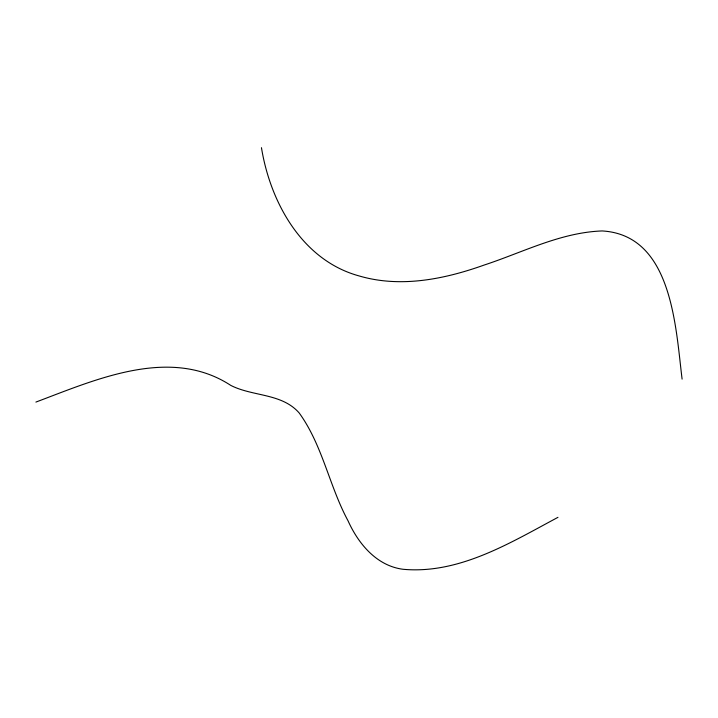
<?xml version="1.0" encoding="UTF-8"?>
<svg xmlns="http://www.w3.org/2000/svg" width="718" height="718" viewBox="0 0 718 718"><rect width="100%" height="100%" fill="white"/><g stroke="black" fill="none" stroke-linecap="round" stroke-linejoin="round"><path stroke-width="1.08" d="M557.967 517.337C510.363 542.745 459.17 574.427 403.004 569.275C376.6 565.829 358.345 543.732 348.042 520.81C329.248 486.05 322.561 445.223 299.2 412.976C281.842 393.078 252.745 396.65 230.765 385.386C170.31 345.941 95.853 379.553 35.9 402.08M261.46 147.684C270.336 202.44 302.125 260.257 358.964 275.891C400.411 288.16 444.415 279.23 484.138 265.059C522.946 252.332 560.659 232.408 602.187 230.945C672.362 235.028 675.62 327.309 682.1 379.122"/></g></svg>
